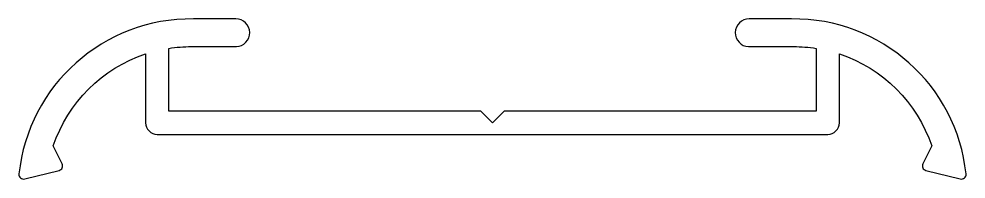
# Model space of a CAD drawing. Extents: x 930.1 to 971.1, y 3.8 to 10.7.
import ezdxf

# ---------------------------------------------------------------- set-up
doc = ezdxf.new("R2010")
doc.units = 0
doc.header["$LTSCALE"] = 15
doc.layers.get('0').update_dxf_attribs({"linetype": 'CONTINUOUS'})

msp = doc.modelspace()

# ---------------------------------------------------------------- linework, layer by layer
msp.add_lwpolyline([(937.574, 9.545), (939.517, 9.545, 0.98053), (939.494, 10.744), (937.657, 10.744, 0.387106), (930.115, 4.028, 0.520591), (930.362, 3.813), (931.853, 4.185, 0.478479), (931.984, 4.467), (931.6, 5.245, -0.236265), (935.594, 9.226), (935.594, 6.245, 0.414214), (936.094, 5.745), (950.594, 5.745), (965.094, 5.745, 0.414214), (965.594, 6.245), (965.594, 9.226, -0.236265), (969.588, 5.245), (969.204, 4.467, 0.478479), (969.335, 4.185), (970.826, 3.813, 0.520591), (971.073, 4.028, 0.387106), (963.53, 10.744), (961.694, 10.744, 0.98053), (961.67, 9.545), (963.614, 9.545, -0.039067), (964.594, 9.468), (964.594, 6.745), (951.094, 6.745), (950.594, 6.245), (950.094, 6.745), (936.594, 6.745), (936.594, 9.468, -0.039067)], format="xyb", close=True)

doc.saveas('drawing.dxf')
